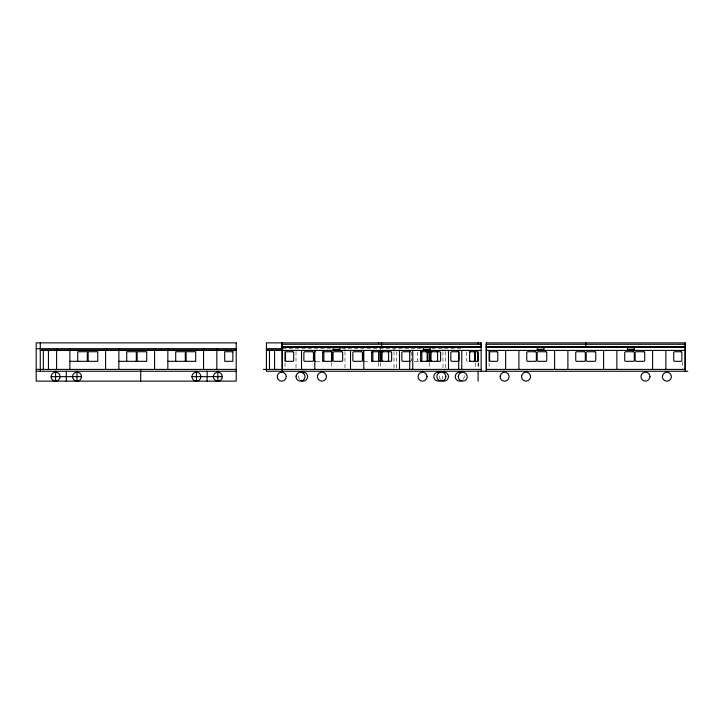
<?xml version="1.0" encoding="UTF-8"?>
<svg xmlns="http://www.w3.org/2000/svg" width="724" height="724" viewBox="0 0 724 724"><rect width="100%" height="100%" fill="white"/><g stroke="black" fill="none" stroke-linecap="round" stroke-linejoin="round"><path stroke-width="0.54" stroke-dasharray="3.62 2.71" d="M282.74 348.678L331.728 348.678L331.728 350.009M341.683 348.678L421.884 348.678M431.911 348.678L462.355 348.678M316.379 361.321L321.773 361.321M364.281 361.321L369.674 361.321M414.345 361.321L418.662 361.321M682.388 361.9L682.388 368.389M489.107 362.968L489.107 368.389M478.283 362.968L478.283 368.389M478.093 362.697L478.093 368.326M475.234 362.968L475.234 368.389M445.432 351.529L445.432 368.281M442.961 348.678L442.961 350.009M442.961 351.538L442.961 368.281M429.703 362.697L429.703 368.281M396.444 351.529L396.444 368.281M393.983 348.678L393.983 350.009M393.983 351.538L393.983 368.281M380.715 348.678L380.715 350.009M380.715 362.697L380.715 368.281M378.589 362.697L378.589 368.308M344.995 348.678L344.995 350.009M344.995 351.538L344.995 368.281M331.728 362.697L331.728 368.281M296.007 351.538L296.007 368.281M285.003 362.968L285.003 368.389M299.591 379.376A4.489 4.489 0 0 1 299.003 374.923M440.427 379.376A4.489 4.489 0 0 1 439.495 376.643L439.531 376.055A4.489 4.489 0 0 1 440.427 373.91M411.132 352.027A1.023 1.023 0 0 1 411.431 352.751L411.431 360.299A1.023 1.023 0 0 1 410.924 361.186M463.288 379.376A4.489 4.489 0 0 0 464.211 376.643L464.174 376.055A4.489 4.489 0 0 0 463.288 373.91M467.577 361.321A1.023 1.023 0 0 1 466.555 360.299L466.555 352.751A1.023 1.023 0 0 1 466.853 352.027M418.59 361.321A1.023 1.023 0 0 1 417.576 360.299L417.576 352.751A1.023 1.023 0 0 1 417.875 352.027M441.848 379.376A4.489 4.489 0 0 0 442.78 376.643L442.744 376.055A4.489 4.489 0 0 0 441.848 373.91"/><path stroke-width="1.09" d="M486.247 342.868L685.248 342.868L685.248 371.24M282.143 343.755L282.342 369.403M486.247 343.755L486.447 369.403M282.143 344.28L481.143 344.28M486.247 344.28L685.248 344.28M282.143 346.543L481.143 346.543M486.247 346.642L685.248 346.543M282.143 346.95L481.143 346.95M486.247 346.95L685.248 346.95M282.143 347.049L481.143 347.049M486.247 347.049L685.248 347.049M36.2 348.678L236.223 348.678M266.414 348.678L282.74 348.678M40.282 350.009L236.223 350.009M266.414 350.009L282.74 350.009M40.282 350.416L236.223 350.416M266.414 350.416L481.143 350.416M486.247 350.416L685.248 350.416M410.408 351.728L402.861 351.728A1.023 1.023 0 0 0 401.838 352.751L401.838 360.299A1.023 1.023 0 0 0 402.861 361.321L410.408 361.321M420.753 351.728L439.604 351.728A1.023 1.023 0 0 1 440.626 352.751L440.626 360.299A1.023 1.023 0 0 1 439.604 361.321L420.753 361.321M469.623 351.728L476.754 351.728A1.023 1.023 0 0 1 477.777 352.751L477.777 360.299A1.023 1.023 0 0 1 476.754 361.321L469.623 361.321M69.875 361.321L97.74 361.321L97.74 351.728L88.147 351.728L88.147 361.321M118.863 361.321L146.719 361.321L146.719 351.728L137.126 351.728L137.126 361.321M167.85 361.321L195.706 361.321L195.706 351.728L186.113 351.728L186.113 361.321M36.2 369.403L236.223 369.403M263.427 369.403L481.143 369.403M486.247 369.403L685.248 369.403M36.2 371.24L236.223 371.24M687.8 371.24L266.414 371.24L266.414 342.868L481.143 342.868L481.143 371.24M51.096 376.643L81.513 376.643L81.477 376.055A4.489 4.489 0 0 0 74.445 372.969A4.489 4.489 0 0 0 74.952 380.625A4.489 4.489 0 0 0 81.513 376.643M191.932 376.643L222.34 376.643L222.304 376.055A4.489 4.489 0 0 0 213.399 376.055L213.363 376.643A4.489 4.489 0 0 0 217.852 381.132A4.489 4.489 0 0 0 222.34 376.643M685.148 342.868L685.049 369.403M665.863 350.416L665.863 369.403M652.596 350.416L652.596 369.403M616.875 350.416L616.875 369.403M603.608 350.416L603.608 369.403M585.743 342.868L585.743 346.95M567.888 350.416L567.888 369.403M554.62 350.416L554.62 369.403M518.9 350.416L518.9 369.403M505.633 350.416L505.633 369.403M489.107 351.185L489.107 361.312M486.347 342.868L486.247 371.24M481.044 342.868L481.044 346.543M478.093 342.868L478.093 343.755M478.093 351.529L478.093 361.584M478.093 371.24L478.093 381.132M475.234 351.737L475.234 361.312M461.758 350.416L461.758 369.403M458.699 350.416L458.699 369.403M448.491 350.416L448.491 369.403M443.984 371.24L443.984 372.154M429.703 351.538L429.703 361.584M422.554 371.24L422.554 372.154M412.771 350.416L412.771 369.403M409.712 350.416L409.712 369.403M399.503 350.416L399.503 369.403M381.639 342.868L381.639 346.95M380.715 351.538L380.715 361.584M378.589 342.868L378.589 343.493M378.589 351.529L378.589 361.783M363.783 350.416L363.783 369.403M350.516 350.416L350.516 369.403M331.728 351.538L331.728 361.584M314.795 350.416L314.795 369.403M303.157 371.24L303.157 372.154M301.528 350.416L301.528 369.403M285.003 351.737L285.003 361.312M282.242 342.868L282.242 346.543M282.143 342.868L282.143 371.24M281.727 371.24L281.727 372.154M274.577 350.416L274.577 369.403M269.473 350.416L269.473 369.403M217.852 371.24L217.852 381.132M216.829 348.678L216.829 369.403M207.136 371.24L207.136 381.132M203.562 348.678L203.562 369.403M196.421 371.24L196.421 381.132M185.299 361.321L185.299 351.728L175.706 351.728L175.706 361.321M167.85 348.678L167.85 369.403M154.583 348.678L154.583 369.403M140.7 369.403L140.7 381.132M136.311 361.321L136.311 351.728L126.718 351.728L126.718 361.321M118.863 348.678L118.863 369.403M105.595 348.678L105.595 369.403M87.332 361.321L87.332 351.728L77.74 351.728L77.74 361.321M77.025 371.24L77.025 381.132M69.875 348.678L69.875 369.403M66.309 371.24L66.309 381.132M56.608 348.678L56.608 369.403M55.594 371.24L55.594 381.132M48.445 350.416L48.445 369.403M43.34 350.416L43.34 369.403M40.282 342.868L40.282 371.24M300.913 380.534A4.489 4.489 0 0 0 307.646 376.643L307.609 376.055A4.489 4.489 0 0 0 301.437 372.498M441.74 380.534A4.489 4.489 0 0 0 448.473 376.643L448.437 376.055A4.489 4.489 0 0 0 442.264 372.498M420.816 351.728A1.023 1.023 0 0 1 421.839 352.751L421.839 360.299A1.023 1.023 0 0 1 420.816 361.321M315.302 351.728A1.023 1.023 0 0 0 314.279 352.751L314.279 360.299A1.023 1.023 0 0 0 315.302 361.321M322.85 361.321A1.023 1.023 0 0 0 323.872 360.299L323.872 352.751A1.023 1.023 0 0 0 322.85 351.728M363.774 351.864A1.023 1.023 0 0 0 363.267 352.751L363.267 360.299A1.023 1.023 0 0 0 363.774 361.186M371.837 361.321A1.023 1.023 0 0 0 372.86 360.299L372.86 352.751A1.023 1.023 0 0 0 371.837 351.728M429.196 361.321A1.023 1.023 0 0 0 430.219 360.299L430.219 352.751A1.023 1.023 0 0 0 429.196 351.728M421.649 351.728A1.023 1.023 0 0 0 420.626 352.751L420.626 360.299A1.023 1.023 0 0 0 421.649 361.321M470.636 351.728A1.023 1.023 0 0 0 469.614 352.751L469.614 360.299A1.023 1.023 0 0 0 470.636 361.321M432.056 351.728A1.023 1.023 0 0 0 431.033 352.751L431.033 360.299A1.023 1.023 0 0 0 432.056 361.321M383.068 361.321A1.023 1.023 0 0 1 382.055 360.299L382.055 352.751A1.023 1.023 0 0 1 383.068 351.728M380.218 361.321A1.023 1.023 0 0 0 381.231 360.299L381.231 352.751A1.023 1.023 0 0 0 380.218 351.728M461.966 380.534A4.489 4.489 0 0 1 455.233 376.643L455.269 376.055A4.489 4.489 0 0 1 461.441 372.498M380.019 361.321A1.023 1.023 0 0 1 378.996 360.299L378.996 352.751A1.023 1.023 0 0 1 380.019 351.728M426.146 361.321A1.023 1.023 0 0 0 427.169 360.299L427.169 352.751A1.023 1.023 0 0 0 426.146 351.728M436.554 351.728A1.023 1.023 0 0 1 437.577 352.751L437.577 360.299A1.023 1.023 0 0 1 436.554 361.321M429.006 351.728A1.023 1.023 0 0 0 427.984 352.751L427.984 360.299A1.023 1.023 0 0 0 429.006 361.321M440.536 380.534A4.489 4.489 0 0 1 433.812 376.942A4.489 4.489 0 0 1 440.011 372.498M387.566 361.321A1.023 1.023 0 0 0 388.589 360.299L388.589 352.751A1.023 1.023 0 0 0 387.566 351.728M473.704 361.321A1.023 1.023 0 0 0 474.727 360.299L474.727 352.751A1.023 1.023 0 0 0 473.704 351.728M296.062 376.055L296.016 376.643A4.489 4.489 0 0 0 300.514 381.132A4.489 4.489 0 0 0 305.003 376.643L304.967 376.055A4.489 4.489 0 0 0 296.062 376.055M317.492 376.055L317.456 376.643A4.489 4.489 0 0 0 324.017 380.625A4.489 4.489 0 0 0 324.515 372.969A4.489 4.489 0 0 0 317.492 376.055M458.319 376.055L458.283 376.643A4.489 4.489 0 0 0 462.772 381.132A4.489 4.489 0 0 0 467.261 376.643L467.224 376.055A4.489 4.489 0 0 0 458.319 376.055M500.166 376.055L500.121 376.643A4.489 4.489 0 0 0 504.619 381.132A4.489 4.489 0 0 0 509.108 376.643L509.072 376.055A4.489 4.489 0 0 0 500.166 376.055M521.597 376.055L521.561 376.643A4.489 4.489 0 0 0 528.122 380.625A4.489 4.489 0 0 0 528.62 372.969A4.489 4.489 0 0 0 521.597 376.055M662.424 376.055L662.388 376.643A4.489 4.489 0 0 0 666.876 381.132A4.489 4.489 0 0 0 671.365 376.643L671.329 376.055A4.489 4.489 0 0 0 662.424 376.055M236.223 342.868L36.2 342.868L36.2 381.132L236.223 381.132L236.223 342.868M339.918 347.764L333.085 347.764L333.085 349.602L339.918 349.602L339.918 347.764M430.201 347.764L423.359 347.764L423.359 349.602L430.201 349.602L430.201 347.764M544.023 347.764L537.19 347.764L537.19 349.602L544.023 349.602L544.023 347.764M634.305 347.764L627.473 347.764L627.473 349.602L634.305 349.602L634.305 347.764M232.857 351.728L224.693 351.728L224.693 361.321L232.857 361.321L232.857 351.728M292.65 351.728L286.532 351.728A1.023 1.023 0 0 0 285.509 352.751L285.509 360.299A1.023 1.023 0 0 0 286.532 361.321L292.65 361.321A1.023 1.023 0 0 0 293.673 360.299L293.673 352.751A1.023 1.023 0 0 0 292.65 351.728M312.442 351.728L304.885 351.728A1.023 1.023 0 0 0 303.872 352.751L303.872 360.299A1.023 1.023 0 0 0 304.885 361.321L312.442 361.321A1.023 1.023 0 0 0 313.465 360.299L313.465 352.751A1.023 1.023 0 0 0 312.442 351.728M331.23 351.728L323.673 351.728A1.023 1.023 0 0 0 322.66 352.751L322.66 360.299A1.023 1.023 0 0 0 323.673 361.321L331.23 361.321A1.023 1.023 0 0 0 332.253 360.299L332.253 352.751A1.023 1.023 0 0 0 331.23 351.728M341.637 351.728L334.09 351.728A1.023 1.023 0 0 0 333.067 352.751L333.067 360.299A1.023 1.023 0 0 0 334.09 361.321L341.637 361.321A1.023 1.023 0 0 0 342.66 360.299L342.66 352.751A1.023 1.023 0 0 0 341.637 351.728M361.43 351.728L353.873 351.728A1.023 1.023 0 0 0 352.85 352.751L352.85 360.299A1.023 1.023 0 0 0 353.873 361.321L361.43 361.321A1.023 1.023 0 0 0 362.443 360.299L362.443 352.751A1.023 1.023 0 0 0 361.43 351.728M390.625 351.728L372.661 351.728A1.023 1.023 0 0 0 371.638 352.751L371.638 360.299A1.023 1.023 0 0 0 372.661 361.321L390.625 361.321A1.023 1.023 0 0 0 391.648 360.299L391.648 352.751A1.023 1.023 0 0 0 390.625 351.728M457.966 351.728L451.848 351.728A1.023 1.023 0 0 0 450.826 352.751L450.826 360.299A1.023 1.023 0 0 0 451.848 361.321L457.966 361.321A1.023 1.023 0 0 0 458.989 360.299L458.989 352.751A1.023 1.023 0 0 0 457.966 351.728M496.755 351.728L490.637 351.728A1.023 1.023 0 0 0 489.614 352.751L489.614 360.299A1.023 1.023 0 0 0 490.637 361.321L496.755 361.321A1.023 1.023 0 0 0 497.777 360.299L497.777 352.751A1.023 1.023 0 0 0 496.755 351.728M535.335 351.728L527.778 351.728A1.023 1.023 0 0 0 526.764 352.751L526.764 360.299A1.023 1.023 0 0 0 527.778 361.321L535.335 361.321A1.023 1.023 0 0 0 536.357 360.299L536.357 352.751A1.023 1.023 0 0 0 535.335 351.728M545.742 351.728L538.194 351.728A1.023 1.023 0 0 0 537.172 352.751L537.172 360.299A1.023 1.023 0 0 0 538.194 361.321L545.742 361.321A1.023 1.023 0 0 0 546.765 360.299L546.765 352.751A1.023 1.023 0 0 0 545.742 351.728M584.322 351.728L576.766 351.728A1.023 1.023 0 0 0 575.743 352.751L575.743 360.299A1.023 1.023 0 0 0 576.766 361.321L584.322 361.321A1.023 1.023 0 0 0 585.336 360.299L585.336 352.751A1.023 1.023 0 0 0 584.322 351.728M594.73 351.728L587.173 351.728A1.023 1.023 0 0 0 586.159 352.751L586.159 360.299A1.023 1.023 0 0 0 587.173 361.321L594.73 361.321A1.023 1.023 0 0 0 595.752 360.299L595.752 352.751A1.023 1.023 0 0 0 594.73 351.728M633.301 351.728L625.753 351.728A1.023 1.023 0 0 0 624.731 352.751L624.731 360.299A1.023 1.023 0 0 0 625.753 361.321L633.301 361.321A1.023 1.023 0 0 0 634.324 360.299L634.324 352.751A1.023 1.023 0 0 0 633.301 351.728M643.717 351.728L636.161 351.728A1.023 1.023 0 0 0 635.138 352.751L635.138 360.299A1.023 1.023 0 0 0 636.161 361.321L643.717 361.321A1.023 1.023 0 0 0 644.731 360.299L644.731 352.751A1.023 1.023 0 0 0 643.717 351.728M680.859 351.728L674.741 351.728A1.023 1.023 0 0 0 673.718 352.751L673.718 360.299A1.023 1.023 0 0 0 674.741 361.321L680.859 361.321A1.023 1.023 0 0 0 681.881 360.299L681.881 352.751A1.023 1.023 0 0 0 680.859 351.728M649.935 376.643L649.899 376.055A4.489 4.489 0 0 0 642.876 372.969A4.489 4.489 0 0 0 643.374 380.625A4.489 4.489 0 0 0 649.935 376.643M445.83 376.643L445.794 376.055A4.489 4.489 0 0 0 438.771 372.969A4.489 4.489 0 0 0 439.269 380.625A4.489 4.489 0 0 0 445.83 376.643M427.042 376.643L427.006 376.055A4.489 4.489 0 0 0 419.983 372.969A4.489 4.489 0 0 0 420.481 380.625A4.489 4.489 0 0 0 427.042 376.643M286.215 376.643L286.17 376.055A4.489 4.489 0 0 0 279.147 372.969A4.489 4.489 0 0 0 279.645 380.625A4.489 4.489 0 0 0 286.215 376.643M200.91 376.643L200.874 376.055A4.489 4.489 0 0 0 193.851 372.969A4.489 4.489 0 0 0 194.349 380.625A4.489 4.489 0 0 0 200.91 376.643M60.083 376.643L60.038 376.055A4.489 4.489 0 0 0 53.015 372.969A4.489 4.489 0 0 0 53.513 380.625A4.489 4.489 0 0 0 60.083 376.643"/></g></svg>
